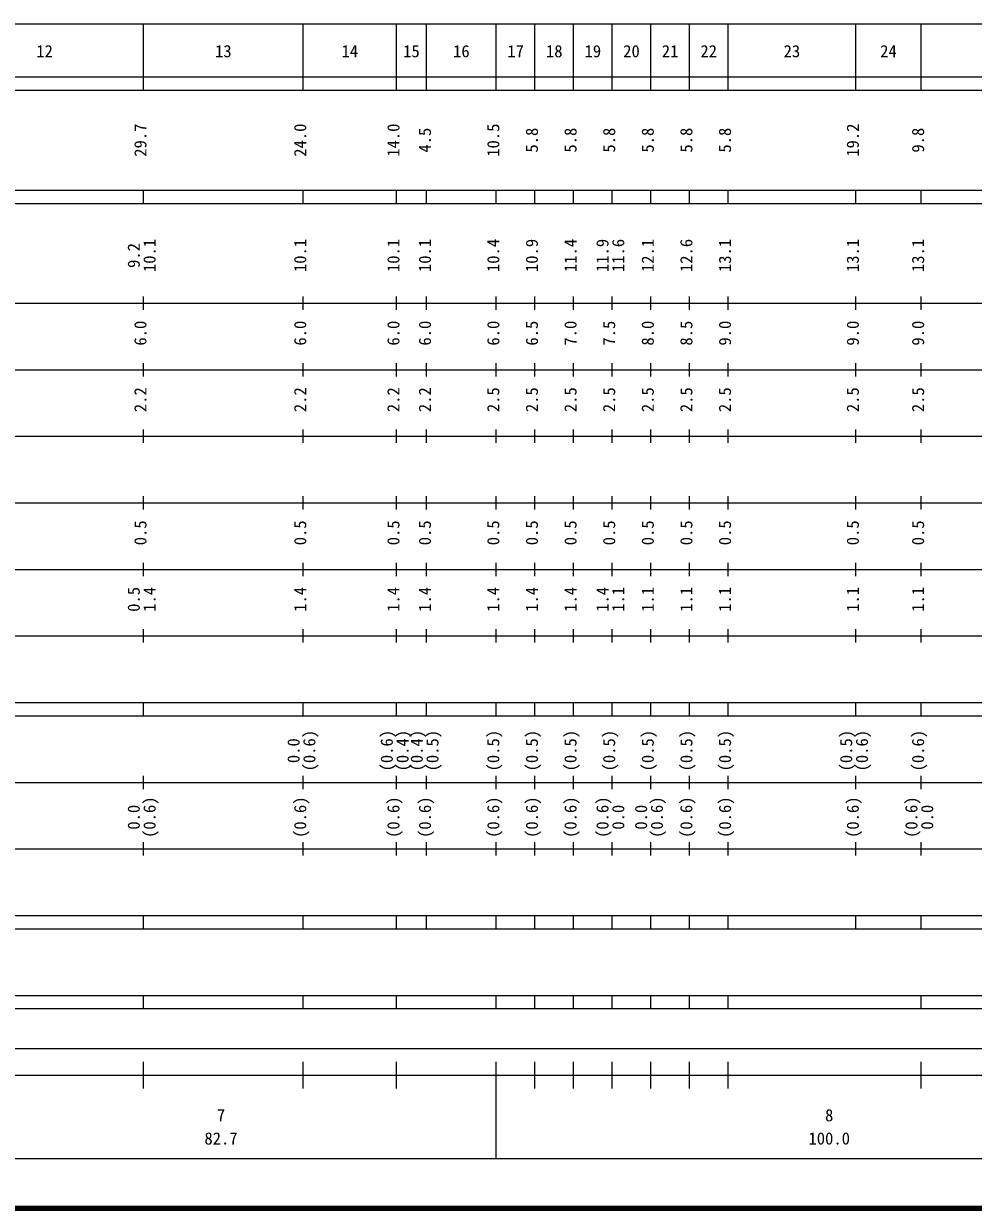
# Model space of a CAD drawing. Units: millimetres on the paper, enlarged 1000 times. Extents: x 40000 to 680000, y 20000 to 380000.
# Drawn here: x 297013 to 439641, y 20000 to 198000 of the extents above; entities that cross this region are included whole.
import ezdxf
from ezdxf.enums import TextEntityAlignment as Align

# ---------------------------------------------------------------- set-up
doc = ezdxf.new("R2010")
doc.units = ezdxf.units.MM
doc.header["$LTSCALE"] = 1000
doc.layers.add('M-TTL', color=2, linetype='Continuous', lineweight=140)
doc.layers.add('M-TTL-BAND', color=7, linetype='Continuous', lineweight=25)
doc.styles.add('ＭＳ ゴシック', font='')
doc.styles.get('ＭＳ ゴシック').set_extended_font_data('MS Gothic')

msp = doc.modelspace()

# ---------------------------------------------------------------- linework, layer by layer
at = {"layer": 'M-TTL'}
msp.add_line((40000, 20000), (680000, 20000), dxfattribs=at)
at = {"layer": 'M-TTL-BAND'}
for p, q in [((68000, 198000), (579000, 198000)), ((315000, 188000), (315000, 198000)), ((339000, 188000), (339000, 198000)), ((353000, 188000), (353000, 198000)), ((357500, 188000), (357500, 198000)), ((368000, 188000), (368000, 198000)), ((373800, 188000), (373800, 198000)), ((379600, 188000), (379600, 198000)), ((385400, 188000), (385400, 198000)), ((391200, 188000), (391200, 198000)), ((397000, 188000), (397000, 198000)), ((402800, 188000), (402800, 198000)), ((422000, 188000), (422000, 198000)), ((431800, 188000), (431800, 198000)), ((40000, 190000), (579000, 190000)), ((40000, 188000), (579000, 188000)), ((40000, 173000), (579000, 173000)), ((315000, 171000), (315000, 173000)), ((339000, 171000), (339000, 173000)), ((353000, 171000), (353000, 173000)), ((357500, 171000), (357500, 173000)), ((368000, 171000), (368000, 173000)), ((373800, 171000), (373800, 173000)), ((379600, 171000), (379600, 173000)), ((385400, 171000), (385400, 173000)), ((391200, 171000), (391200, 173000)), ((397000, 171000), (397000, 173000)), ((402800, 171000), (402800, 173000)), ((422000, 171000), (422000, 173000)), ((431800, 171000), (431800, 173000)), ((40000, 171000), (579000, 171000)), ((315000, 155000), (315000, 157000)), ((339000, 155000), (339000, 157000)), ((353000, 155000), (353000, 157000)), ((357500, 155000), (357500, 157000)), ((368000, 155000), (368000, 157000)), ((373800, 155000), (373800, 157000)), ((379600, 155000), (379600, 157000)), ((385400, 155000), (385400, 157000)), ((391200, 155000), (391200, 157000)), ((397000, 155000), (397000, 157000)), ((402800, 155000), (402800, 157000)), ((422000, 155000), (422000, 157000)), ((431800, 155000), (431800, 157000)), ((40000, 156000), (579000, 156000)), ((46000, 146000), (579000, 146000)), ((315000, 145000), (315000, 147000)), ((339000, 145000), (339000, 147000)), ((353000, 145000), (353000, 147000)), ((357500, 145000), (357500, 147000)), ((368000, 145000), (368000, 147000)), ((373800, 145000), (373800, 147000)), ((379600, 145000), (379600, 147000)), ((385400, 145000), (385400, 147000)), ((391200, 145000), (391200, 147000)), ((397000, 145000), (397000, 147000)), ((402800, 145000), (402800, 147000)), ((422000, 145000), (422000, 147000)), ((431800, 145000), (431800, 147000)), ((52000, 136000), (579000, 136000)), ((315000, 135000), (315000, 137000)), ((339000, 135000), (339000, 137000)), ((353000, 135000), (353000, 137000)), ((357500, 135000), (357500, 137000)), ((368000, 135000), (368000, 137000)), ((373800, 135000), (373800, 137000)), ((379600, 135000), (379600, 137000)), ((385400, 135000), (385400, 137000)), ((391200, 135000), (391200, 137000)), ((397000, 135000), (397000, 137000)), ((402800, 135000), (402800, 137000)), ((422000, 135000), (422000, 137000)), ((431800, 135000), (431800, 137000)), ((315000, 125000), (315000, 127000)), ((339000, 125000), (339000, 127000)), ((353000, 125000), (353000, 127000)), ((357500, 125000), (357500, 127000)), ((368000, 125000), (368000, 127000)), ((373800, 125000), (373800, 127000)), ((379600, 125000), (379600, 127000)), ((385400, 125000), (385400, 127000)), ((391200, 125000), (391200, 127000)), ((397000, 125000), (397000, 127000)), ((402800, 125000), (402800, 127000)), ((422000, 125000), (422000, 127000)), ((431800, 125000), (431800, 127000)), ((46000, 126000), (579000, 126000)), ((52000, 116000), (579000, 116000)), ((315000, 115000), (315000, 117000)), ((339000, 115000), (339000, 117000)), ((353000, 115000), (353000, 117000)), ((357500, 115000), (357500, 117000)), ((368000, 115000), (368000, 117000)), ((373800, 115000), (373800, 117000)), ((379600, 115000), (379600, 117000)), ((385400, 115000), (385400, 117000)), ((391200, 115000), (391200, 117000)), ((397000, 115000), (397000, 117000)), ((402800, 115000), (402800, 117000)), ((422000, 115000), (422000, 117000)), ((431800, 115000), (431800, 117000)), ((315000, 105000), (315000, 107000)), ((339000, 105000), (339000, 107000)), ((353000, 105000), (353000, 107000)), ((357500, 105000), (357500, 107000)), ((368000, 105000), (368000, 107000)), ((373800, 105000), (373800, 107000)), ((379600, 105000), (379600, 107000)), ((385400, 105000), (385400, 107000)), ((391200, 105000), (391200, 107000)), ((397000, 105000), (397000, 107000)), ((402800, 105000), (402800, 107000)), ((422000, 105000), (422000, 107000)), ((431800, 105000), (431800, 107000)), ((46000, 106000), (579000, 106000)), ((40000, 96000), (579000, 96000)), ((315000, 94000), (315000, 96000)), ((339000, 94000), (339000, 96000)), ((353000, 94000), (353000, 96000)), ((357500, 94000), (357500, 96000)), ((368000, 94000), (368000, 96000)), ((373800, 94000), (373800, 96000)), ((379600, 94000), (379600, 96000)), ((385400, 94000), (385400, 96000)), ((391200, 94000), (391200, 96000)), ((397000, 94000), (397000, 96000)), ((402800, 94000), (402800, 96000)), ((422000, 94000), (422000, 96000)), ((431800, 94000), (431800, 96000)), ((40000, 94000), (579000, 94000)), ((49000, 84000), (579000, 84000)), ((315000, 83000), (315000, 85000)), ((339000, 83000), (339000, 85000)), ((353000, 83000), (353000, 85000)), ((357500, 83000), (357500, 85000)), ((368000, 83000), (368000, 85000)), ((373800, 83000), (373800, 85000)), ((379600, 83000), (379600, 85000)), ((385400, 83000), (385400, 85000)), ((391200, 83000), (391200, 85000)), ((397000, 83000), (397000, 85000)), ((402800, 83000), (402800, 85000)), ((422000, 83000), (422000, 85000)), ((431800, 83000), (431800, 85000)), ((315000, 73000), (315000, 75000)), ((339000, 73000), (339000, 75000)), ((353000, 73000), (353000, 75000)), ((357500, 73000), (357500, 75000)), ((368000, 73000), (368000, 75000)), ((373800, 73000), (373800, 75000)), ((379600, 73000), (379600, 75000)), ((385400, 73000), (385400, 75000)), ((391200, 73000), (391200, 75000)), ((397000, 73000), (397000, 75000)), ((402800, 73000), (402800, 75000)), ((422000, 73000), (422000, 75000)), ((431800, 73000), (431800, 75000)), ((40000, 74000), (579000, 74000)), ((40000, 64000), (579000, 64000)), ((315000, 62000), (315000, 64000)), ((339000, 62000), (339000, 64000)), ((353000, 62000), (353000, 64000)), ((357500, 62000), (357500, 64000)), ((368000, 62000), (368000, 64000)), ((373800, 62000), (373800, 64000)), ((379600, 62000), (379600, 64000)), ((385400, 62000), (385400, 64000)), ((391200, 62000), (391200, 64000)), ((397000, 62000), (397000, 64000)), ((402800, 62000), (402800, 64000)), ((422000, 62000), (422000, 64000)), ((431800, 62000), (431800, 64000)), ((40000, 62000), (579000, 62000)), ((40000, 52000), (579000, 52000)), ((315000, 50000), (315000, 52000)), ((339000, 50000), (339000, 52000)), ((353000, 50000), (353000, 52000)), ((368000, 50000), (368000, 52000)), ((373800, 50000), (373800, 52000)), ((379600, 50000), (379600, 52000)), ((385400, 50000), (385400, 52000)), ((391200, 50000), (391200, 52000)), ((397000, 50000), (397000, 52000)), ((402800, 50000), (402800, 52000)), ((431800, 50000), (431800, 52000)), ((40000, 50000), (579000, 50000)), ((71000, 44000), (565000, 44000)), ((315000, 38000), (315000, 42000)), ((339000, 38000), (339000, 42000)), ((353000, 38000), (353000, 42000)), ((368000, 27500), (368000, 42000)), ((373800, 38000), (373800, 42000)), ((379600, 38000), (379600, 42000)), ((385400, 38000), (385400, 42000)), ((391200, 38000), (391200, 42000)), ((397000, 38000), (397000, 42000)), ((402800, 38000), (402800, 42000)), ((431800, 38000), (431800, 42000)), ((40000, 40000), (579000, 40000)), ((68000, 27500), (579000, 27500))]:
    msp.add_line(p, q, dxfattribs=at)

# ---------------------------------------------------------------- texts
at = {"layer": 'M-TTL-BAND', "style": 'ＭＳ ゴシック'}
for s, p in [('12', (300150, 192405)), ('13', (327000, 192405)), ('14', (346000, 192405)), ('15', (355250, 192405)), ('16', (362750, 192405)), ('17', (370900, 192405)), ('18', (376700, 192405)), ('19', (382500, 192405)), ('20', (388300, 192405)), ('21', (394100, 192405)), ('22', (399900, 192405)), ('23', (412400, 192405)), ('24', (426900, 192405)), ('7', (326650, 32523)), ('8', (418000, 32523)), ('82.7', (326650, 29033)), ('100.0', (418000, 29033))]:
    msp.add_text(s, height=1833, dxfattribs=at).set_placement(p, align=Align.BOTTOM_CENTER)
for s, p in [('29.7', (316000, 180500)), ('24.0', (340000, 180500)), ('14.0', (354000, 180500)), ('4.5', (358732, 180500)), ('10.5', (369000, 180500)), ('5.8', (374800, 180500)), ('5.8', (380600, 180500)), ('5.8', (386400, 180500)), ('5.8', (392200, 180500)), ('5.8', (398000, 180500)), ('5.8', (403800, 180500)), ('19.2', (423000, 180500)), ('9.8', (432800, 180500)), ('10.1', (317370, 163174)), ('10.1', (340000, 163174)), ('10.1', (354000, 163174)), ('10.1', (358732, 163174)), ('10.4', (369000, 163174)), ('11.4', (380600, 163174)), ('11.6', (387770, 163174)), ('12.1', (392200, 163174)), ('12.6', (398000, 163174)), ('13.1', (403800, 163174)), ('13.1', (423000, 163174)), ('13.1', (432800, 163174)), ('9.2', (315000, 163174)), ('10.9', (374800, 163174)), ('11.9', (385400, 163174)), ('6.0', (316000, 151500)), ('6.0', (340000, 151500)), ('6.0', (354000, 151500)), ('6.0', (358732, 151500)), ('6.0', (369000, 151500)), ('6.5', (374800, 151500)), ('7.0', (380600, 151500)), ('7.5', (386400, 151500)), ('8.0', (392200, 151500)), ('8.5', (398000, 151500)), ('9.0', (403800, 151500)), ('9.0', (423000, 151500)), ('9.0', (432800, 151500)), ('2.2', (316000, 141500)), ('2.2', (340000, 141500)), ('2.2', (354000, 141500)), ('2.2', (358732, 141500)), ('2.5', (369000, 141500)), ('2.5', (374800, 141500)), ('2.5', (380600, 141500)), ('2.5', (386400, 141500)), ('2.5', (392200, 141500)), ('2.5', (398000, 141500)), ('2.5', (403800, 141500)), ('2.5', (423000, 141500)), ('2.5', (432800, 141500)), ('0.5', (316000, 121500)), ('0.5', (340000, 121500)), ('0.5', (354000, 121500)), ('0.5', (358732, 121500)), ('0.5', (369000, 121500)), ('0.5', (374800, 121500)), ('0.5', (380600, 121500)), ('0.5', (386400, 121500)), ('0.5', (392200, 121500)), ('0.5', (398000, 121500)), ('0.5', (403800, 121500)), ('0.5', (423000, 121500)), ('0.5', (432800, 121500)), ('0.5', (315000, 111500)), ('1.4', (317370, 111500)), ('1.4', (340000, 111500)), ('1.4', (354000, 111500)), ('1.4', (358732, 111500)), ('1.4', (369000, 111500)), ('1.4', (374800, 111500)), ('1.4', (380600, 111500)), ('1.4', (385400, 111500)), ('1.1', (387770, 111500)), ('1.1', (392200, 111500)), ('1.1', (398000, 111500)), ('1.1', (403800, 111500)), ('1.1', (423000, 111500)), ('1.1', (432800, 111500)), ('(0.6)', (341370, 88764)), ('(0.6)', (353000, 88764)), ('(0.4)', (355370, 88764)), ('(0.4)', (357500, 88764)), ('(0.5)', (359870, 88764)), ('(0.5)', (369000, 88764)), ('(0.5)', (374800, 88764)), ('(0.5)', (380600, 88764)), ('(0.5)', (386400, 88764)), ('(0.5)', (392200, 88764)), ('(0.5)', (398000, 88764)), ('(0.5)', (403800, 88764)), ('(0.5)', (422000, 88764)), ('(0.6)', (424370, 88764)), ('(0.6)', (432800, 88764)), ('0.0', (339000, 88764)), ('0.0', (315000, 78764)), ('(0.6)', (317370, 78764)), ('(0.6)', (340000, 78764)), ('(0.6)', (354000, 78764)), ('(0.6)', (358732, 78764)), ('(0.6)', (369000, 78764)), ('(0.6)', (374800, 78764)), ('(0.6)', (380600, 78764)), ('(0.6)', (385400, 78764)), ('0.0', (387770, 78764)), ('0.0', (391200, 78764)), ('(0.6)', (393570, 78764)), ('(0.6)', (398000, 78764)), ('(0.6)', (403800, 78764)), ('(0.6)', (423000, 78764)), ('(0.6)', (431800, 78764)), ('0.0', (434170, 78764))]:
    msp.add_text(s, height=1833, rotation=90, dxfattribs=at).set_placement(p, align=Align.BOTTOM_CENTER)

doc.saveas('drawing.dxf')
